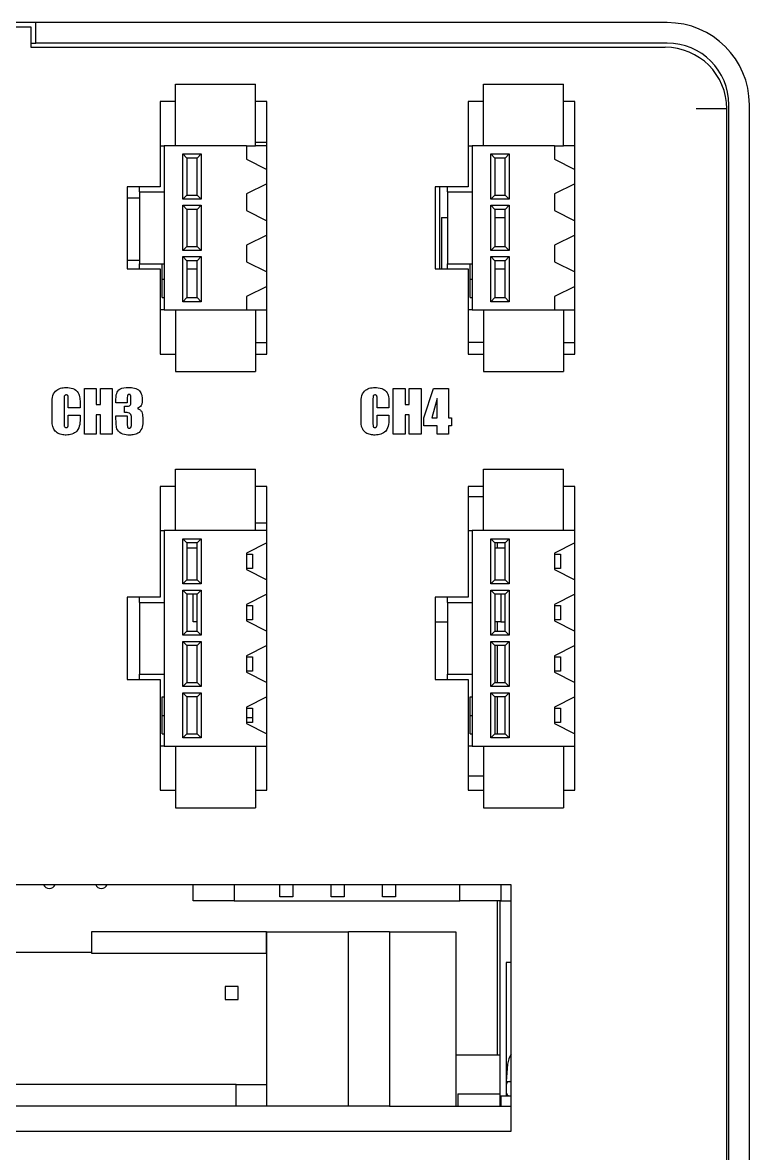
# Model space of a CAD drawing. Header units: millimetres. Extents: x 92 to 566, y 48 to 192.
# Drawn here: x 530.2 to 565.6, y 113.7 to 168.8 of the extents above; entities that cross this region are included whole.
import ezdxf

# ---------------------------------------------------------------- set-up
doc = ezdxf.new("R2010")
doc.units = ezdxf.units.MM
doc.layers.get('0').update_dxf_attribs({"lineweight": 30})

# ---------------------------------------------------------------- blocks, each defined once
blk = doc.blocks.new('A$C10881AE4')
for p, q in [((2.75, 95), (-2.75, 95)), ((-2.5, 94.8), (2.5, 94.8)), ((2.5, 94.8), (2.5, 93.8)), ((33.5, 95), (2.75, 95)), ((2.75, 94), (2.75, 95)), ((2.5, 94), (2.75, 94)), ((2.5, 93.8), (33.4, 93.8)), ((33.5, 94), (2.75, 94)), ((9.55, 92), (13.45, 92)), ((9.55, 89), (9.55, 92)), ((13.45, 89), (13.45, 92)), ((24.55, 89), (24.55, 92)), ((24.55, 92), (28.45, 92)), ((28.45, 89), (28.45, 92)), ((9.55, 91.15), (8.8, 91.15)), ((8.8, 91.15), (8.8, 87)), ((14, 91.15), (13.45, 91.15)), ((14, 89), (14, 91.15)), ((24.55, 91.15), (23.8, 91.15)), ((23.8, 91.15), (23.8, 87)), ((29, 91.15), (28.45, 91.15)), ((29, 89), (29, 91.15)), ((36.5, 2), (36.5, 91)), ((37.5, 2), (37.5, 91)), ((36.4, 90.8), (34.9, 90.8)), ((36.4, 1.854), (36.4, 90.8)), ((8.8, 89), (9, 89)), ((13, 89), (9, 89)), ((9, 89), (9, 86.75)), ((13, 89), (13, 88.35)), ((13, 89), (13.45, 89)), ((14, 89.16), (13.45, 89.16)), ((14, 89), (13.45, 89)), ((14, 87.85), (14, 89)), ((23.8, 89), (24, 89)), ((28, 89), (24, 89)), ((24, 89), (24, 86.75)), ((28, 89), (28, 88.35)), ((28, 89), (28.45, 89)), ((29, 89), (28.45, 89)), ((29, 87.85), (29, 89)), ((9.9, 88.6), (10.8, 88.6)), ((9.9, 86.4), (9.9, 88.6)), ((9.9, 88.6), (10.1, 88.4)), ((10.6, 88.4), (10.1, 88.4)), ((10.1, 88.4), (10.1, 86.6)), ((10.6, 88.4), (10.8, 88.6)), ((10.6, 86.6), (10.6, 88.4)), ((10.8, 88.6), (10.8, 86.4)), ((13, 88.35), (14, 87.85)), ((24.9, 88.6), (25.1, 88.4)), ((24.9, 88.6), (25.8, 88.6)), ((24.9, 86.4), (24.9, 88.6)), ((25.6, 88.4), (25.1, 88.4)), ((25.1, 88.4), (25.1, 86.6)), ((25.6, 88.4), (25.8, 88.6)), ((25.6, 86.6), (25.6, 88.4)), ((25.8, 88.6), (25.8, 86.4)), ((28, 88.35), (29, 87.85)), ((14, 87.15), (14, 87.85)), ((29, 87.15), (29, 87.85)), ((14, 87.15), (13, 86.65)), ((14, 85.35), (14, 87.15)), ((29, 87.15), (28, 86.65)), ((29, 85.35), (29, 87.15)), ((7.2, 87), (7.2, 83)), ((8.8, 87), (7.2, 87)), ((7.8, 86.75), (7.8, 87)), ((7.8, 86.75), (7.8, 83.25)), ((7.8, 86.75), (9, 86.75)), ((9, 86.75), (9, 83.25)), ((9.9, 86.4), (10.1, 86.6)), ((10.1, 86.6), (10.6, 86.6)), ((10.6, 86.6), (10.8, 86.4)), ((13, 86.65), (13, 85.85)), ((22.2, 87), (22.2, 83)), ((23.8, 87), (22.2, 87)), ((22.4, 87), (22.4, 83.01)), ((22.8, 86.75), (22.8, 87)), ((22.8, 86.75), (22.8, 83.25)), ((22.8, 86.75), (24, 86.75)), ((24, 86.75), (24, 83.25)), ((24.9, 86.4), (25.1, 86.6)), ((25.1, 86.6), (25.6, 86.6)), ((25.6, 86.6), (25.8, 86.4)), ((28, 86.65), (28, 85.85)), ((7.2, 86.46), (7.8, 86.46)), ((10.8, 86.4), (9.9, 86.4)), ((9.9, 86.1), (10.1, 85.9)), ((9.9, 86.1), (10.8, 86.1)), ((9.9, 83.9), (9.9, 86.1)), ((10.6, 85.9), (10.8, 86.1)), ((10.8, 86.1), (10.8, 83.9)), ((25.8, 86.4), (24.9, 86.4)), ((24.9, 83.9), (24.9, 86.1)), ((24.9, 86.1), (25.1, 85.9)), ((24.9, 86.1), (25.8, 86.1)), ((25.6, 85.9), (25.8, 86.1)), ((25.8, 86.1), (25.8, 83.9)), ((10.6, 85.9), (10.1, 85.9)), ((10.1, 85.9), (10.1, 84.1)), ((10.6, 84.1), (10.6, 85.9)), ((13, 85.85), (14, 85.35)), ((22.5, 85.51), (22.5, 83.01)), ((22.5, 85.51), (22.8, 85.51)), ((25.1, 85.9), (25.1, 84.1)), ((25.6, 85.9), (25.1, 85.9)), ((25.1, 85.51), (25.6, 85.51)), ((25.6, 84.1), (25.6, 85.9)), ((28, 85.85), (29, 85.35)), ((14, 84.65), (14, 85.35)), ((29, 84.65), (29, 85.35)), ((14, 84.65), (13, 84.15)), ((14, 82.85), (14, 84.65)), ((29, 84.65), (28, 84.15)), ((29, 82.85), (29, 84.65)), ((9.9, 83.9), (10.1, 84.1)), ((10.8, 83.9), (9.9, 83.9)), ((10.1, 84.1), (10.6, 84.1)), ((10.6, 84.1), (10.8, 83.9)), ((13, 84.15), (13, 83.35)), ((24.9, 83.9), (25.1, 84.1)), ((25.8, 83.9), (24.9, 83.9)), ((25.1, 84.1), (25.6, 84.1)), ((25.6, 84.1), (25.8, 83.9)), ((28, 84.15), (28, 83.35)), ((7.8, 83.41), (7.2, 83.41)), ((7.8, 83.25), (9, 83.25)), ((7.8, 83), (7.8, 83.25)), ((8.9, 82.5), (8.9, 83.25)), ((9, 83.25), (9, 81)), ((9.9, 81.4), (9.9, 83.6)), ((10.1, 83.4), (9.9, 83.6)), ((9.9, 83.6), (10.8, 83.6)), ((10.1, 83.4), (10.1, 81.6)), ((10.6, 83.4), (10.1, 83.4)), ((10.6, 83.4), (10.8, 83.6)), ((10.6, 81.6), (10.6, 83.4)), ((10.8, 83.6), (10.8, 81.4)), ((13, 83.35), (14, 82.85)), ((22.8, 83.25), (24, 83.25)), ((22.8, 83), (22.8, 83.25)), ((23.9, 82.5), (23.9, 83.25)), ((24, 83.25), (24, 81)), ((24.9, 83.6), (25.8, 83.6)), ((24.9, 81.4), (24.9, 83.6)), ((25.1, 83.4), (24.9, 83.6)), ((25.1, 83.4), (25.1, 81.6)), ((25.6, 83.4), (25.1, 83.4)), ((25.6, 83.4), (25.8, 83.6)), ((25.6, 81.6), (25.6, 83.4)), ((25.8, 83.6), (25.8, 81.4)), ((28, 83.35), (29, 82.85)), ((7.2, 83.01), (7.8, 83.01)), ((7.2, 83), (8.8, 83)), ((8.8, 83), (8.8, 78.85)), ((10.1, 83.01), (10.6, 83.01)), ((14, 82.15), (14, 82.85)), ((22.2, 83.01), (22.4, 83.01)), ((22.2, 83.01), (22.8, 83.01)), ((22.2, 83), (23.8, 83)), ((23.8, 83), (23.8, 78.85)), ((25.1, 83.01), (25.6, 83.01)), ((29, 82.15), (29, 82.85)), ((8.9, 82.5), (9, 82.5)), ((8.9, 81.6), (8.9, 82.5)), ((14, 82.15), (13, 81.65)), ((14, 81), (14, 82.15)), ((23.9, 81.6), (23.9, 82.5)), ((23.9, 82.5), (24, 82.5)), ((29, 82.15), (28, 81.65)), ((29, 81), (29, 82.15)), ((8.9, 81.6), (9, 81.6)), ((9.9, 81.4), (10.1, 81.6)), ((10.1, 81.6), (10.6, 81.6)), ((10.8, 81.4), (10.6, 81.6)), ((13, 81.65), (13, 81)), ((23.9, 81.6), (24, 81.6)), ((24.9, 81.4), (25.1, 81.6)), ((25.1, 81.6), (25.6, 81.6)), ((25.8, 81.4), (25.6, 81.6)), ((28, 81.65), (28, 81)), ((9, 81), (8.8, 81)), ((9, 81), (13, 81)), ((9.55, 81), (9.55, 78)), ((10.8, 81.4), (9.9, 81.4)), ((13, 81), (13.45, 81)), ((13.45, 81), (13.45, 78)), ((13.45, 81), (14, 81)), ((14, 78.85), (14, 81)), ((24, 81), (23.8, 81)), ((24, 81), (28, 81)), ((24.55, 81), (24.55, 78)), ((25.8, 81.4), (24.9, 81.4)), ((28, 81), (28.45, 81)), ((28.45, 81), (28.45, 78)), ((28.45, 81), (29, 81)), ((29, 78.85), (29, 81)), ((13.45, 79.41), (14, 79.41)), ((24.55, 79.41), (23.8, 79.41)), ((28.45, 79.41), (29, 79.41)), ((8.8, 78.85), (9.55, 78.85)), ((13.45, 78.85), (14, 78.85)), ((23.8, 78.85), (24.55, 78.85)), ((28.45, 78.85), (29, 78.85)), ((9.55, 78), (13.45, 78)), ((24.55, 78), (28.45, 78)), ((5.108, 77.174), (5.682, 77.174)), ((5.108, 74.956), (5.108, 77.174)), ((5.682, 77.174), (5.682, 76.392)), ((5.891, 77.174), (6.465, 77.174)), ((5.891, 76.392), (5.891, 77.174)), ((6.465, 77.174), (6.465, 74.956)), ((20.153, 74.956), (20.153, 77.174)), ((20.153, 77.174), (20.727, 77.174)), ((20.727, 77.174), (20.727, 76.392)), ((20.936, 76.392), (20.936, 77.174)), ((20.936, 77.174), (21.51, 77.174)), ((21.51, 77.174), (21.51, 74.956)), ((21.641, 75.739), (22.115, 77.174)), ((22.115, 77.174), (22.841, 77.174)), ((22.841, 77.174), (22.841, 75.739)), ((4.116, 76.586), (4.116, 75.535)), ((4.325, 76.235), (4.325, 76.614)), ((6.648, 76.47), (6.648, 76.666)), ((7.196, 76.666), (7.196, 76.47)), ((7.379, 76.562), (7.379, 76.69)), ((19.161, 76.586), (19.161, 75.535)), ((19.37, 76.235), (19.37, 76.614)), ((22.293, 76.688), (22.038, 75.739)), ((22.293, 75.739), (22.293, 76.688)), ((3.542, 75.742), (3.542, 76.394)), ((4.899, 76.235), (4.325, 76.235)), ((4.899, 76.441), (4.899, 76.235)), ((5.682, 76.392), (5.891, 76.392)), ((7.196, 76.47), (6.648, 76.47)), ((7.066, 76), (7.066, 76.313)), ((18.587, 75.742), (18.587, 76.394)), ((19.944, 76.235), (19.37, 76.235)), ((19.944, 76.441), (19.944, 76.235)), ((20.727, 76.392), (20.936, 76.392)), ((4.325, 75.571), (4.325, 75.87)), ((4.325, 75.87), (4.899, 75.87)), ((4.899, 75.87), (4.899, 75.78)), ((5.682, 75.896), (5.682, 74.956)), ((5.891, 75.896), (5.682, 75.896)), ((5.891, 74.956), (5.891, 75.896)), ((6.648, 75.665), (6.648, 75.843)), ((6.648, 75.843), (7.196, 75.843)), ((7.196, 75.843), (7.196, 75.472)), ((7.405, 75.555), (7.405, 75.71)), ((19.37, 75.571), (19.37, 75.87)), ((19.37, 75.87), (19.944, 75.87)), ((19.944, 75.87), (19.944, 75.78)), ((20.936, 75.896), (20.727, 75.896)), ((20.727, 75.896), (20.727, 74.956)), ((20.936, 74.956), (20.936, 75.896)), ((21.641, 75.348), (21.641, 75.739)), ((22.038, 75.739), (22.293, 75.739)), ((22.841, 75.739), (22.998, 75.739)), ((22.998, 75.739), (22.998, 75.348)), ((5.682, 74.956), (5.108, 74.956)), ((6.465, 74.956), (5.891, 74.956)), ((20.727, 74.956), (20.153, 74.956)), ((21.51, 74.956), (20.936, 74.956)), ((22.293, 75.348), (21.641, 75.348)), ((22.293, 74.956), (22.293, 75.348)), ((22.841, 74.956), (22.293, 74.956)), ((22.998, 75.348), (22.841, 75.348)), ((22.841, 75.348), (22.841, 74.956)), ((9.55, 73.25), (13.45, 73.25)), ((9.55, 70.25), (9.55, 73.25)), ((13.45, 70.25), (13.45, 73.25)), ((24.55, 70.25), (24.55, 73.25)), ((24.55, 73.25), (28.45, 73.25)), ((28.45, 70.25), (28.45, 73.25)), ((9.55, 72.4), (8.8, 72.4)), ((8.8, 72.4), (8.8, 67)), ((14, 72.4), (13.45, 72.4)), ((14, 70.25), (14, 72.4)), ((24.55, 72.4), (23.8, 72.4)), ((23.8, 72.4), (23.8, 67)), ((29, 72.4), (28.45, 72.4)), ((29, 70.25), (29, 72.4)), ((23.8, 71.91), (24.55, 71.91)), ((13.45, 70.635), (14, 70.635)), ((8.8, 70.25), (9, 70.25)), ((9, 70.25), (9, 66.75)), ((14, 70.25), (9, 70.25)), ((14, 69.65), (14, 70.25)), ((23.8, 70.25), (24, 70.25)), ((29, 70.25), (24, 70.25)), ((24, 70.25), (24, 66.75)), ((29, 69.65), (29, 70.25)), ((9.9, 69.85), (10.8, 69.85)), ((9.9, 67.65), (9.9, 69.85)), ((9.9, 69.85), (10.1, 69.65)), ((10.1, 69.65), (10.1, 67.85)), ((10.6, 69.65), (10.1, 69.65)), ((10.6, 69.65), (10.8, 69.85)), ((10.6, 67.85), (10.6, 69.65)), ((10.8, 69.85), (10.8, 67.65)), ((14, 69.65), (13, 69.15)), ((14, 67.85), (14, 69.65)), ((24.9, 69.85), (25.8, 69.85)), ((24.9, 67.65), (24.9, 69.85)), ((24.9, 69.85), (25.1, 69.65)), ((25.1, 69.65), (25.1, 67.85)), ((25.6, 69.65), (25.1, 69.65)), ((25.225, 69.41), (25.225, 69.65)), ((25.6, 69.65), (25.8, 69.85)), ((25.6, 67.85), (25.6, 69.65)), ((25.8, 69.85), (25.8, 67.65)), ((29, 69.65), (28, 69.15)), ((29, 67.85), (29, 69.65)), ((10.1, 69.41), (10.6, 69.41)), ((13, 69.15), (13, 68.35)), ((13, 69.1), (13.3, 69.1)), ((13.3, 69.1), (13.3, 68.4)), ((25.1, 69.41), (25.6, 69.41)), ((28, 69.15), (28, 68.35)), ((28, 69.1), (28.3, 69.1)), ((28.3, 69.1), (28.3, 68.4)), ((13.3, 68.4), (13, 68.4)), ((13, 68.35), (14, 67.85)), ((28.3, 68.4), (28, 68.4)), ((28, 68.35), (29, 67.85)), ((9.9, 67.65), (10.1, 67.85)), ((10.1, 67.85), (10.6, 67.85)), ((10.6, 67.85), (10.8, 67.65)), ((14, 67.15), (14, 67.85)), ((24.9, 67.65), (25.1, 67.85)), ((25.1, 67.85), (25.6, 67.85)), ((25.6, 67.85), (25.8, 67.65)), ((29, 67.15), (29, 67.85)), ((10.8, 67.65), (9.9, 67.65)), ((9.9, 67.35), (10.8, 67.35)), ((9.9, 65.15), (9.9, 67.35)), ((9.9, 67.35), (10.1, 67.15)), ((10.6, 67.15), (10.8, 67.35)), ((10.8, 67.35), (10.8, 65.15)), ((25.8, 67.65), (24.9, 67.65)), ((24.9, 67.35), (25.8, 67.35)), ((24.9, 65.15), (24.9, 67.35)), ((24.9, 67.35), (25.1, 67.15)), ((25.6, 67.15), (25.8, 67.35)), ((25.8, 67.35), (25.8, 65.15)), ((7.2, 67), (7.2, 63)), ((8.8, 67), (7.2, 67)), ((7.8, 66.75), (7.8, 67)), ((7.8, 66.75), (7.8, 63.25)), ((7.8, 66.75), (9, 66.75)), ((9, 66.75), (9, 63.25)), ((10.1, 67.15), (10.1, 65.35)), ((10.6, 67.15), (10.1, 67.15)), ((10.4, 65.81), (10.4, 67.15)), ((10.6, 65.35), (10.6, 67.15)), ((14, 67.15), (13, 66.65)), ((14, 65.35), (14, 67.15)), ((22.2, 67), (22.2, 63)), ((23.8, 67), (22.2, 67)), ((22.8, 66.75), (22.8, 67)), ((22.8, 66.75), (22.8, 63.25)), ((22.8, 66.75), (24, 66.75)), ((24, 66.75), (24, 63.25)), ((25.6, 67.15), (25.1, 67.15)), ((25.1, 67.15), (25.1, 65.35)), ((25.4, 67.15), (25.4, 65.81)), ((25.6, 65.35), (25.6, 67.15)), ((29, 67.15), (28, 66.65)), ((29, 65.35), (29, 67.15)), ((13, 66.65), (13, 65.85)), ((13, 66.6), (13.3, 66.6)), ((13.3, 66.6), (13.3, 65.9)), ((28, 66.65), (28, 65.85)), ((28, 66.6), (28.3, 66.6)), ((28.3, 66.6), (28.3, 65.9)), ((10.6, 65.81), (10.4, 65.81)), ((13.3, 65.9), (13, 65.9)), ((13, 65.85), (14, 65.35)), ((22.2, 65.81), (22.8, 65.81)), ((25.4, 65.81), (25.1, 65.81)), ((25.225, 65.35), (25.225, 65.81)), ((25.4, 65.81), (25.6, 65.81)), ((28.3, 65.9), (28, 65.9)), ((28, 65.85), (29, 65.35)), ((9.9, 65.15), (10.1, 65.35)), ((10.8, 65.15), (9.9, 65.15)), ((10.1, 65.35), (10.6, 65.35)), ((10.6, 65.35), (10.8, 65.15)), ((14, 64.65), (14, 65.35)), ((24.9, 65.15), (25.1, 65.35)), ((25.8, 65.15), (24.9, 65.15)), ((25.1, 65.35), (25.6, 65.35)), ((25.6, 65.35), (25.8, 65.15)), ((29, 64.65), (29, 65.35)), ((9.9, 64.85), (10.8, 64.85)), ((9.9, 62.65), (9.9, 64.85)), ((9.9, 64.85), (10.1, 64.65)), ((10.1, 64.65), (10.1, 62.85)), ((10.6, 64.65), (10.1, 64.65)), ((10.6, 64.65), (10.8, 64.85)), ((10.6, 62.85), (10.6, 64.65)), ((10.8, 64.85), (10.8, 62.65)), ((14, 64.65), (13, 64.15)), ((14, 62.85), (14, 64.65)), ((24.9, 64.85), (25.8, 64.85)), ((24.9, 62.65), (24.9, 64.85)), ((24.9, 64.85), (25.1, 64.65)), ((25.1, 64.65), (25.1, 62.85)), ((25.6, 64.65), (25.1, 64.65)), ((25.225, 62.85), (25.225, 64.65)), ((25.6, 64.65), (25.8, 64.85)), ((25.6, 62.85), (25.6, 64.65)), ((25.8, 64.85), (25.8, 62.65)), ((29, 64.65), (28, 64.15)), ((29, 62.85), (29, 64.65)), ((13, 64.15), (13, 63.35)), ((13, 64.1), (13.3, 64.1)), ((13.3, 64.1), (13.3, 63.4)), ((28, 64.15), (28, 63.35)), ((28, 64.1), (28.3, 64.1)), ((28.3, 64.1), (28.3, 63.4)), ((13.3, 63.4), (13, 63.4)), ((28.3, 63.4), (28, 63.4)), ((7.2, 63), (8.8, 63)), ((7.8, 63.25), (9, 63.25)), ((7.8, 63), (7.8, 63.25)), ((8.8, 63), (8.8, 57.6)), ((9, 63.25), (9, 59.75)), ((9.9, 62.65), (10.1, 62.85)), ((10.1, 62.85), (10.6, 62.85)), ((10.6, 62.85), (10.8, 62.65)), ((13, 63.35), (14, 62.85)), ((14, 62.15), (14, 62.85)), ((22.2, 63), (23.8, 63)), ((22.8, 63.25), (24, 63.25)), ((22.8, 63), (22.8, 63.25)), ((23.8, 63), (23.8, 57.6)), ((24, 63.25), (24, 59.75)), ((24.9, 62.65), (25.1, 62.85)), ((25.1, 62.85), (25.6, 62.85)), ((25.6, 62.85), (25.8, 62.65)), ((28, 63.35), (29, 62.85)), ((29, 62.15), (29, 62.85)), ((10.8, 62.65), (9.9, 62.65)), ((9.9, 60.15), (9.9, 62.35)), ((10.1, 62.15), (9.9, 62.35)), ((9.9, 62.35), (10.8, 62.35)), ((10.8, 62.35), (10.6, 62.15)), ((10.8, 62.35), (10.8, 60.15)), ((25.8, 62.65), (24.9, 62.65)), ((24.9, 62.35), (25.8, 62.35)), ((24.9, 60.15), (24.9, 62.35)), ((25.1, 62.15), (24.9, 62.35)), ((25.8, 62.35), (25.6, 62.15)), ((25.8, 62.35), (25.8, 60.15)), ((8.9, 61.25), (8.9, 62.15)), ((8.9, 62.15), (9, 62.15)), ((10.1, 62.15), (10.1, 60.35)), ((10.6, 62.15), (10.1, 62.15)), ((10.6, 60.35), (10.6, 62.15)), ((14, 62.15), (13, 61.65)), ((14, 60.35), (14, 62.15)), ((23.9, 62.15), (24, 62.15)), ((23.9, 61.25), (23.9, 62.15)), ((25.1, 62.15), (25.1, 60.35)), ((25.6, 62.15), (25.1, 62.15)), ((25.225, 60.35), (25.225, 62.15)), ((25.6, 60.35), (25.6, 62.15)), ((29, 62.15), (28, 61.65)), ((29, 60.35), (29, 62.15)), ((8.9, 61.25), (9, 61.25)), ((8.9, 60.35), (8.9, 61.25)), ((13, 61.65), (13, 60.85)), ((13, 61.6), (13.3, 61.6)), ((13.3, 61.6), (13.3, 60.9)), ((23.9, 61.25), (24, 61.25)), ((23.9, 60.35), (23.9, 61.25)), ((28, 61.65), (28, 60.85)), ((28, 61.6), (28.3, 61.6)), ((28.3, 61.6), (28.3, 60.9)), ((13.3, 61.135), (13, 61.135)), ((13.3, 60.9), (13, 60.9)), ((13, 60.85), (14, 60.35)), ((28.3, 60.9), (28, 60.9)), ((28, 60.85), (29, 60.35)), ((8.9, 60.35), (9, 60.35)), ((10.1, 60.35), (9.9, 60.15)), ((10.8, 60.15), (9.9, 60.15)), ((10.1, 60.35), (10.6, 60.35)), ((10.8, 60.15), (10.6, 60.35)), ((14, 59.75), (14, 60.35)), ((23.9, 60.35), (24, 60.35)), ((25.1, 60.35), (24.9, 60.15)), ((25.8, 60.15), (24.9, 60.15)), ((25.1, 60.35), (25.6, 60.35)), ((25.8, 60.15), (25.6, 60.35)), ((29, 59.75), (29, 60.35)), ((9, 59.75), (8.8, 59.75)), ((9, 59.75), (14, 59.75)), ((9.55, 59.75), (9.55, 56.75)), ((13.45, 59.75), (13.45, 56.75)), ((14, 57.6), (14, 59.75)), ((24, 59.75), (23.8, 59.75)), ((24, 59.75), (29, 59.75)), ((24.55, 59.75), (24.55, 56.75)), ((28.45, 59.75), (28.45, 56.75)), ((29, 57.6), (29, 59.75)), ((23.8, 58.31), (24.55, 58.31)), ((8.8, 57.6), (9.55, 57.6)), ((13.45, 57.6), (14, 57.6)), ((23.8, 57.6), (24.55, 57.6)), ((28.45, 57.6), (29, 57.6)), ((9.55, 56.75), (13.45, 56.75)), ((24.55, 56.75), (28.45, 56.75)), ((25.9, 53), (-19.1, 53)), ((10.4, 52.21), (10.4, 53)), ((12.4, 53), (12.4, 52.21)), ((14.63, 52.41), (14.63, 53)), ((15.27, 53), (15.27, 52.41)), ((17.13, 52.41), (17.13, 53)), ((17.77, 53), (17.77, 52.41)), ((19.63, 52.41), (19.63, 53)), ((20.27, 53), (20.27, 52.41)), ((23.4, 52.21), (23.4, 53)), ((25.4, 53), (25.4, 52.21)), ((25.9, 41), (25.9, 53)), ((15.27, 52.41), (14.63, 52.41)), ((17.77, 52.41), (17.13, 52.41)), ((20.27, 52.41), (19.63, 52.41)), ((12.4, 52.21), (10.4, 52.21)), ((12.4, 52.21), (23.4, 52.21)), ((25.4, 52.21), (23.4, 52.21)), ((25.225, 44.71), (25.225, 52.21)), ((25.365, 42.21), (25.365, 52.21)), ((25.4, 52.21), (25.9, 52.21)), ((5.45, 50.71), (5.45, 49.66)), ((13.975, 50.71), (5.45, 50.71)), ((13.975, 49.66), (13.975, 50.71)), ((13.975, 50.71), (13.99, 50.71)), ((13.99, 42.21), (13.99, 50.71)), ((13.99, 50.71), (17.97, 50.71)), ((17.97, 42.21), (17.97, 50.71)), ((19.97, 50.71), (17.97, 50.71)), ((19.97, 50.71), (19.97, 42.21)), ((19.97, 50.71), (23.2, 50.71)), ((23.2, 50.71), (23.2, 42.21)), ((1.35, 49.71), (5.45, 49.71)), ((5.45, 49.66), (13.975, 49.66)), ((13.99, 49.66), (13.975, 49.66)), ((25.9, 49.21), (25.65, 49.21)), ((25.65, 49.21), (25.65, 43.235)), ((11.973, 48.048), (11.973, 47.413)), ((12.607, 48.048), (11.973, 48.048)), ((12.607, 47.413), (12.607, 48.048)), ((11.973, 47.413), (12.607, 47.413)), ((23.2, 44.71), (25.365, 44.71)), ((25.724, 44.257), (25.65, 43.41)), ((12.5, 43.26), (-7.175, 43.26)), ((12.5, 42.21), (12.5, 43.26)), ((12.5, 43.26), (13.99, 43.26)), ((25.65, 43.41), (25.9, 43.41)), ((25.65, 43.235), (25.65, 42.885)), ((23.3, 42.81), (25.365, 42.81)), ((23.3, 42.81), (23.3, 42.21)), ((25.4, 42.71), (25.4, 42.21)), ((25.4, 42.71), (25.9, 42.71)), ((25.65, 42.885), (25.65, 42.71)), ((12.5, 42.21), (-7.175, 42.21)), ((13.99, 42.21), (12.5, 42.21)), ((17.97, 42.21), (13.99, 42.21)), ((19.97, 42.21), (17.97, 42.21)), ((19.97, 42.21), (23.2, 42.21)), ((23.2, 42.21), (25.9, 42.21)), ((-19.1, 41), (25.9, 41))]:
    blk.add_line(p, q)
for centre, radius, start, end in [((33.5, 91), 4, 0, 90), ((33.4, 90.8), 3, 0, 90), ((33.5, 91), 3, 0, 90), ((3.4, 53.11), 0.3, 201.5102, 338.4898), ((5.94, 53.11), 0.3, 201.5102, 338.4898), ((26.72, 44.17), 1, 145.1168, 175), ((25.825, 43.235), 0.175, 90, 180), ((25.825, 42.885), 0.175, 180, 270)]:
    blk.add_arc(centre, radius, start, end)
for points, knots in [([(3.542, 76.394), (3.538, 76.51), (3.53, 76.741), (3.667, 77.055), (3.939, 77.206), (4.121, 77.22), (4.212, 77.227)], [0, 0, 0, 0, 0.282033, 0.559141, 0.779155, 1, 1, 1, 1]), ([(4.212, 77.227), (4.325, 77.219), (4.551, 77.203), (4.833, 77.003), (4.895, 76.707), (4.898, 76.53), (4.899, 76.441)], [0, 0, 0, 0, 0.280634, 0.558465, 0.778378, 1, 1, 1, 1]), ([(6.648, 76.666), (6.65, 76.757), (6.653, 76.937), (6.86, 77.219), (7.103, 77.224), (7.252, 77.227)], [0, 0, 0, 0, 0.282639, 0.558957, 1, 1, 1, 1]), ([(7.252, 77.227), (7.35, 77.224), (7.543, 77.219), (7.804, 77.094), (7.914, 76.856), (7.922, 76.703), (7.927, 76.627)], [0, 0, 0, 0, 0.281548, 0.558892, 0.778936, 1, 1, 1, 1]), ([(18.587, 76.394), (18.583, 76.51), (18.574, 76.741), (18.712, 77.055), (18.983, 77.206), (19.165, 77.22), (19.257, 77.227)], [0, 0, 0, 0, 0.282033, 0.55914, 0.779154, 1, 1, 1, 1]), ([(19.257, 77.227), (19.37, 77.219), (19.596, 77.203), (19.878, 77.003), (19.939, 76.707), (19.943, 76.53), (19.944, 76.441)], [0, 0, 0, 0, 0.280633, 0.558465, 0.778378, 1, 1, 1, 1]), ([(4.226, 76.861), (4.212, 76.861), (4.184, 76.859), (4.145, 76.836), (4.13, 76.795), (4.117, 76.713), (4.117, 76.642), (4.116, 76.586)], [0, 0, 0, 0, 0.124959, 0.249458, 0.374, 0.499183, 1, 1, 1, 1]), ([(4.325, 76.614), (4.324, 76.665), (4.323, 76.728), (4.314, 76.804), (4.299, 76.84), (4.264, 76.86), (4.238, 76.861), (4.226, 76.861)], [0, 0, 0, 0, 0.500941, 0.626198, 0.750579, 0.874873, 1, 1, 1, 1]), ([(7.288, 76.887), (7.277, 76.887), (7.254, 76.885), (7.225, 76.865), (7.21, 76.834), (7.197, 76.768), (7.197, 76.711), (7.196, 76.666)], [0, 0, 0, 0, 0.124753, 0.249501, 0.374185, 0.499352, 1, 1, 1, 1]), ([(7.379, 76.69), (7.379, 76.731), (7.378, 76.782), (7.362, 76.841), (7.345, 76.867), (7.319, 76.885), (7.299, 76.887), (7.288, 76.887)], [0, 0, 0, 0, 0.500251, 0.625672, 0.750444, 0.874924, 1, 1, 1, 1]), ([(7.927, 76.627), (7.926, 76.579), (7.924, 76.482), (7.877, 76.308), (7.769, 76.238), (7.703, 76.196)], [0, 0, 0, 0, 0.281578, 0.561525, 1, 1, 1, 1]), ([(19.27, 76.861), (19.256, 76.861), (19.228, 76.859), (19.19, 76.836), (19.174, 76.795), (19.162, 76.713), (19.161, 76.642), (19.161, 76.586)], [0, 0, 0, 0, 0.124962, 0.249459, 0.374, 0.499183, 1, 1, 1, 1]), ([(19.37, 76.614), (19.369, 76.665), (19.368, 76.728), (19.359, 76.804), (19.344, 76.84), (19.308, 76.86), (19.283, 76.861), (19.27, 76.861)], [0, 0, 0, 0, 0.500942, 0.6262, 0.750581, 0.874873, 1, 1, 1, 1]), ([(7.066, 76.313), (7.111, 76.315), (7.192, 76.317), (7.302, 76.317), (7.357, 76.378), (7.377, 76.459), (7.378, 76.521), (7.379, 76.562)], [0, 0, 0, 0, 0.280991, 0.500239, 0.624153, 0.749327, 1, 1, 1, 1]), ([(7.703, 76.196), (7.743, 76.179), (7.823, 76.146), (7.912, 76.043), (7.949, 75.854), (7.951, 75.71), (7.953, 75.608)], [0, 0, 0, 0, 0.186585, 0.372488, 0.559104, 1, 1, 1, 1]), ([(4.228, 74.904), (4.149, 74.908), (3.992, 74.916), (3.765, 75.002), (3.528, 75.271), (3.536, 75.548), (3.542, 75.742)], [0, 0, 0, 0, 0.187533, 0.374417, 0.560187, 1, 1, 1, 1]), ([(4.116, 75.535), (4.117, 75.481), (4.117, 75.413), (4.13, 75.334), (4.145, 75.295), (4.181, 75.272), (4.208, 75.27), (4.222, 75.269)], [0, 0, 0, 0, 0.500873, 0.626083, 0.750667, 0.87494, 1, 1, 1, 1]), ([(4.222, 75.269), (4.237, 75.27), (4.267, 75.272), (4.313, 75.316), (4.322, 75.425), (4.324, 75.512), (4.325, 75.571)], [0, 0, 0, 0, 0.124797, 0.248941, 0.498404, 1, 1, 1, 1]), ([(4.899, 75.78), (4.901, 75.661), (4.904, 75.424), (4.784, 75.095), (4.51, 74.926), (4.322, 74.911), (4.228, 74.904)], [0, 0, 0, 0, 0.282307, 0.558868, 0.779131, 1, 1, 1, 1]), ([(7.305, 74.904), (7.195, 74.909), (6.975, 74.919), (6.699, 75.117), (6.652, 75.407), (6.649, 75.579), (6.648, 75.665)], [0, 0, 0, 0, 0.280949, 0.558183, 0.778235, 1, 1, 1, 1]), ([(7.405, 75.71), (7.404, 75.744), (7.402, 75.81), (7.382, 75.911), (7.266, 76.014), (7.148, 76.006), (7.066, 76)], [0, 0, 0, 0, 0.187724, 0.374666, 0.559006, 1, 1, 1, 1]), ([(7.294, 75.243), (7.31, 75.244), (7.341, 75.246), (7.393, 75.288), (7.401, 75.403), (7.403, 75.494), (7.405, 75.555)], [0, 0, 0, 0, 0.125147, 0.2493, 0.498236, 1, 1, 1, 1]), ([(7.953, 75.608), (7.952, 75.504), (7.949, 75.297), (7.806, 75.022), (7.55, 74.915), (7.387, 74.908), (7.305, 74.904)], [0, 0, 0, 0, 0.281749, 0.55857, 0.778661, 1, 1, 1, 1]), ([(19.273, 74.904), (19.194, 74.908), (19.036, 74.916), (18.81, 75.002), (18.573, 75.271), (18.581, 75.548), (18.587, 75.742)], [0, 0, 0, 0, 0.187534, 0.374418, 0.560188, 1, 1, 1, 1]), ([(19.161, 75.535), (19.161, 75.481), (19.162, 75.413), (19.174, 75.334), (19.19, 75.295), (19.226, 75.272), (19.253, 75.27), (19.266, 75.269)], [0, 0, 0, 0, 0.500874, 0.626084, 0.750669, 0.874943, 1, 1, 1, 1]), ([(19.266, 75.269), (19.281, 75.27), (19.312, 75.272), (19.358, 75.316), (19.367, 75.425), (19.369, 75.512), (19.37, 75.571)], [0, 0, 0, 0, 0.124799, 0.248943, 0.498405, 1, 1, 1, 1]), ([(19.944, 75.78), (19.946, 75.661), (19.949, 75.424), (19.829, 75.095), (19.554, 74.926), (19.367, 74.911), (19.273, 74.904)], [0, 0, 0, 0, 0.282308, 0.558868, 0.779132, 1, 1, 1, 1]), ([(7.196, 75.472), (7.197, 75.424), (7.197, 75.365), (7.208, 75.295), (7.225, 75.261), (7.258, 75.245), (7.282, 75.244), (7.294, 75.243)], [0, 0, 0, 0, 0.500904, 0.626132, 0.75021, 0.87489, 1, 1, 1, 1])]:
    blk.add_open_spline(points, degree=3, knots=knots)

msp = doc.modelspace()

# ---------------------------------------------------------------- block references
msp.add_blockref('A$C10881AE4', (528.145, 73.772))

doc.saveas('drawing.dxf')
